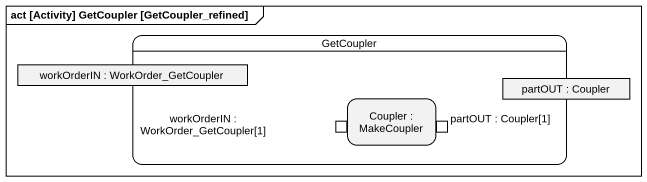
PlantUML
@startuml
mainframe act [Activity] GetCoupler [GetCoupler_refined]
hide empty description
state GetCoupler {
  state "workOrderIN : WorkOrder_GetCoupler" as workOrderIN <<object>>
  state "partOUT : Coupler" as partOUT <<object>>
  state "Coupler : MakeCoupler" as Coupler {
    state "workOrderIN : WorkOrder_GetCoupler[1]" as workOrderIN_WorkOrder <<inputPin>>
    state "partOUT : Coupler[1]" as partOUT_Coupler_1 <<outputPin>>
  }
}
@enduml
